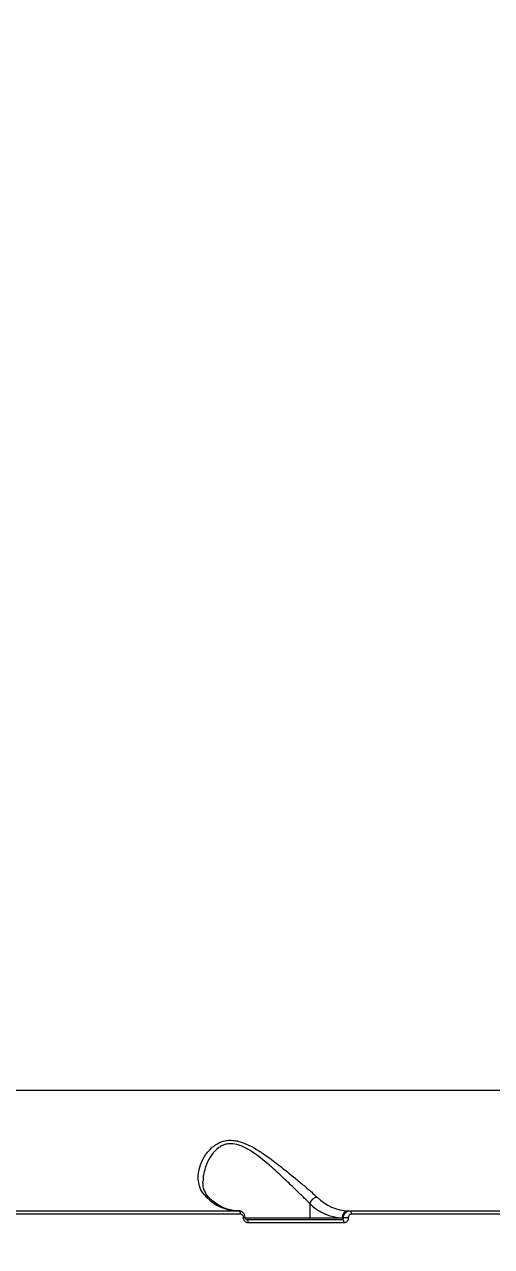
# Model space of a CAD drawing. Header units: millimetres. Extents: x -7735 to 7893, y -6545 to 6034.
# Drawn here: x 4428.7 to 4562.5, y 273.9 to 623.7 of the extents above; entities that cross this region are included whole.
import ezdxf

# ---------------------------------------------------------------- set-up
doc = ezdxf.new("R2010")
doc.units = ezdxf.units.MM
doc.layers.add('DIKOM_ОБЪЕКТ', color=7, linetype='Continuous')
doc.layers.add('DIKOM_РАЗМЕР_ОБЪЕКТА', color=7, linetype='Continuous')
doc.styles.add('style1', font='arial.ttf', dxfattribs={"width": 0.8})
doc.dimstyles.new('1-50', dxfattribs={"dimtxt": 300, "dimasz": 200, "dimexe": 100, "dimexo": 0, "dimgap": 100, "dimtad": 1, "dimtxsty": 'style1', "dimcen": 200, "dimclrd": 7, "dimclre": 7, "dimclrt": 7, "dimadec": 1, "dimazin": 2, "dimtfac": 1, "dimtmove": 0, "dimatfit": 2, "dimfxl": 0, "dimlwd": 25, "dimlwe": 18, "dimarcsym": 0})

# ---------------------------------------------------------------- blocks, each defined once
blk = doc.blocks.new('*D0')
at = {"layer": 'Defpoints', "color": 0, "transparency": 16777216}
for p in [(5893.22, 882.1), (-4595.74, 266.13), (5893.22, -5840.17)]:
    blk.add_point(p, dxfattribs=at)
at = {"layer": 'DIKOM_РАЗМЕР_ОБЪЕКТА', "color": 7, "lineweight": 18, "transparency": 16777216}
for p, q in [((5893.22, 882.1), (5893.22, -5940.17)), ((-4595.74, 266.13), (-4595.74, -5940.17))]:
    blk.add_line(p, q, dxfattribs=at)
at = {"layer": 'DIKOM_РАЗМЕР_ОБЪЕКТА', "color": 7, "lineweight": 25, "transparency": 16777216}
blk.add_line((-4395.74, -5840.17), (5693.22, -5840.17), dxfattribs=at)
at = {"layer": 'DIKOM_РАЗМЕР_ОБЪЕКТА', "color": 7, "transparency": 16777216}
for points in [[(-4395.74, -5806.84), (-4395.74, -5873.51), (-4595.74, -5840.17)], [(5693.22, -5806.84), (5693.22, -5873.51), (5893.22, -5840.17)]]:
    blk.add_solid(points, dxfattribs=at)
at = {"layer": 'DIKOM_РАЗМЕР_ОБЪЕКТА', "color": 7, "transparency": 16777216, "insert": (648.74, -5587), "char_height": 300, "attachment_point": 5, "style": 'style1'}
blk.add_mtext('10450', dxfattribs=at)

msp = doc.modelspace()

# ---------------------------------------------------------------- linework, layer by layer
at = {"layer": 'DIKOM_ОБЪЕКТ', "color": 7, "linetype": 'Continuous', "lineweight": 15}
for p, q in [((4386.605, 318.628), (4686.613, 318.628)), ((4418.922, 284.125), (4490.067, 284.125)), ((4510.46, 286.176), (4510.46, 282.125)), ((4521.442, 284.125), (4521.782, 284.125)), ((4521.782, 284.125), (4592.927, 284.125)), ((4490.581, 283.166), (4419.437, 283.166)), ((4491.914, 282.125), (4510.46, 282.125)), ((4492.259, 281.625), (4519.688, 281.625)), ((4520.203, 280.66), (4492.773, 280.66)), ((4510.46, 282.125), (4519.728, 282.125)), ((4519.728, 282.125), (4520.088, 282.125)), ((4593.442, 283.166), (4522.297, 283.166))]:
    msp.add_line(p, q, dxfattribs=at)
at = {"layer": 'DIKOM_ОБЪЕКТ', "color": 7, "linetype": 'Continuous', "lineweight": 15, "flags": 128}
for points in [[(4490.067, 284.125), (4490.165, 284.107), (4490.259, 284.053), (4490.346, 283.965), (4490.424, 283.847), (4490.488, 283.702), (4490.537, 283.536), (4490.568, 283.355), (4490.581, 283.166)], [(4521.782, 284.125), (4521.88, 284.107), (4521.975, 284.053), (4522.062, 283.965), (4522.139, 283.847), (4522.203, 283.702), (4522.252, 283.536), (4522.284, 283.355), (4522.297, 283.166)], [(4492.259, 281.625), (4492.357, 281.607), (4492.451, 281.552), (4492.539, 281.464), (4492.616, 281.345), (4492.681, 281.199), (4492.729, 281.032), (4492.76, 280.85), (4492.773, 280.66)], [(4519.688, 281.625), (4519.786, 281.607), (4519.881, 281.552), (4519.968, 281.464), (4520.046, 281.345), (4520.11, 281.199), (4520.158, 281.032), (4520.19, 280.85), (4520.203, 280.66)]]:
    msp.add_lwpolyline(points, dxfattribs=at)
at = {"layer": 'DIKOM_ОБЪЕКТ', "color": 7, "linetype": 'Continuous', "lineweight": 15}
for centre, radius, start, end in [((4490.202, 297.239), 13.122, 224.85971, 267.92928), ((4480.937, 286.672), 1.311, 48.22389, 91.60098), ((4512.767, 285.613), 2.375, 93.65412, 166.28997), ((4521.917, 297.238), 13.122, 224.8589, 267.92782), ((4520.226, 295.893), 13.777, 224.85775, 267.9299), ((4521.597, 282.258), 1.874, 94.74399, 184.05539), ((4491.609, 279.689), 2.479, 82.21915, 93.45193), ((4509.993, 282.092), 0.468, 274.69647, 4.08969), ((4521.412, 259.214), 22.949, 89.88063, 93.30746)]:
    msp.add_arc(centre, radius, start, end, dxfattribs=at)
for points, knots in [([(4480.9, 287.983), (4480.399, 288.528), (4479.38, 289.637), (4478.637, 291.61), (4478.402, 293.739), (4478.704, 296.107), (4479.622, 298.685), (4481.266, 301.255), (4483.522, 303.299), (4485.909, 304.245), (4487.967, 304.374), (4489.632, 304.159), (4491.371, 303.638), (4493.462, 302.722), (4495.863, 301.337), (4498.909, 299.256), (4502.266, 296.689), (4505.598, 293.988), (4508.509, 291.562), (4510.848, 289.574), (4512.062, 288.481), (4512.616, 287.983)], [0, 0, 0, 0, 0.0545807, 0.1110312, 0.1659461, 0.2220134, 0.2890711, 0.3579596, 0.4226742, 0.4774009, 0.5047471, 0.5330999, 0.5623518, 0.5923836, 0.6398878, 0.6885859, 0.7592807, 0.8320582, 0.8901591, 0.9498689, 1, 1, 1, 1]), ([(4510.46, 286.176), (4509.942, 286.7), (4508.821, 287.836), (4506.672, 289.917), (4504.043, 292.43), (4500.997, 295.275), (4497.985, 297.949), (4495.201, 300.164), (4493.057, 301.615), (4491.147, 302.6), (4489.316, 303.254), (4487.794, 303.398), (4486.455, 303.207), (4485.439, 302.881), (4483.82, 301.935), (4482.131, 300.099), (4480.728, 297.42), (4479.944, 294.794), (4479.866, 293.153), (4479.834, 292.456)], [0, 0, 0, 0, 0.0614344, 0.1331444, 0.2068023, 0.2939318, 0.3833502, 0.4406174, 0.4990561, 0.5330417, 0.5679441, 0.6179019, 0.6312051, 0.6623782, 0.6945835, 0.771535, 0.8535169, 0.9377498, 1, 1, 1, 1]), ([(4481.842, 287.656), (4481.726, 287.753), (4481.28, 288.129), (4480.73, 288.901), (4480.17, 290.008), (4479.854, 291.195), (4479.847, 292.069), (4479.843, 292.453)], [0, 0, 0, 0, 0.0752305, 0.2906106, 0.5342469, 0.7957302, 1, 1, 1, 1]), ([(4489.727, 284.125), (4489.458, 284.133), (4488.622, 284.155), (4487.224, 284.418), (4485.539, 285.036), (4483.883, 285.967), (4482.645, 286.897), (4481.966, 287.51), (4481.814, 287.647)], [0, 0, 0, 0, 0.1027375, 0.3181948, 0.5309311, 0.7384805, 0.9415113, 1, 1, 1, 1]), ([(4491.93, 282.145), (4491.933, 282.203), (4491.947, 282.517), (4491.753, 283.086), (4491.302, 283.696), (4490.688, 284.043), (4490.196, 284.168), (4489.943, 284.108), (4489.899, 284.097)], [0, 0, 0, 0, 0.0539265, 0.291636, 0.5387431, 0.7514424, 0.9571847, 1, 1, 1, 1]), ([(4520.088, 282.125), (4520.095, 282.273), (4520.112, 282.645), (4520.313, 283.208), (4520.695, 283.715), (4521.205, 284.059), (4521.59, 284.103), (4521.782, 284.125)], [0, 0, 0, 0, 0.14171069, 0.35640175, 0.57095804, 0.78544219, 1, 1, 1, 1]), ([(4491.459, 282.163), (4491.447, 282.276), (4491.424, 282.502), (4491.27, 282.802), (4491.048, 283.029), (4490.804, 283.149), (4490.645, 283.161), (4490.581, 283.166)], [0, 0, 0, 0, 0.2151517, 0.4300924, 0.6448867, 0.8593225, 1, 1, 1, 1]), ([(4492.773, 280.66), (4492.678, 280.667), (4492.44, 280.686), (4492.075, 280.865), (4491.742, 281.205), (4491.512, 281.656), (4491.477, 281.994), (4491.459, 282.163)], [0, 0, 0, 0, 0.14050262, 0.35503146, 0.56983322, 0.78487902, 1, 1, 1, 1]), ([(4492.232, 281.638), (4492.215, 281.638), (4492.186, 281.637), (4492.086, 281.724), (4492.007, 281.846), (4491.955, 282), (4491.939, 282.149), (4491.949, 282.235), (4491.952, 282.266)], [0, 0, 0, 0, 0.2755775, 0.4589771, 0.6094989, 0.7622381, 0.913316, 1, 1, 1, 1]), ([(4519.688, 281.625), (4519.735, 281.631), (4519.831, 281.642), (4519.955, 281.728), (4520.045, 281.855), (4520.088, 281.995), (4520.088, 282.088), (4520.088, 282.125)], [0, 0, 0, 0, 0.2138873, 0.4282095, 0.6428259, 0.8578643, 1, 1, 1, 1]), ([(4521.46, 282.163), (4521.456, 282.052), (4521.445, 281.773), (4521.299, 281.35), (4521.016, 280.969), (4520.635, 280.71), (4520.347, 280.677), (4520.203, 280.66)], [0, 0, 0, 0, 0.1418584, 0.3567538, 0.5713393, 0.7856969, 1, 1, 1, 1]), ([(4522.297, 283.166), (4522.201, 283.155), (4522.009, 283.133), (4521.755, 282.96), (4521.567, 282.706), (4521.47, 282.424), (4521.463, 282.238), (4521.46, 282.163)], [0, 0, 0, 0, 0.2142034, 0.4286465, 0.6431568, 0.8580874, 1, 1, 1, 1])]:
    msp.add_open_spline(points, degree=3, knots=knots, dxfattribs=at)

# ---------------------------------------------------------------- dimensions: what is measured, and where the dimension line sits
at = {"layer": 'DIKOM_РАЗМЕР_ОБЪЕКТА'}
dim = msp.add_linear_dim(base=(5893.216, -5840.173), p1=(-4595.736, 266.125), p2=(5893.216, 882.098), text='10450', dimstyle='1-50', dxfattribs=at)
dim.commit()
dim.dimension.update_dxf_attribs({"geometry": '*D0', "text_midpoint": (648.74, -5840.173), "dimtype": 160})

doc.saveas('drawing.dxf')
